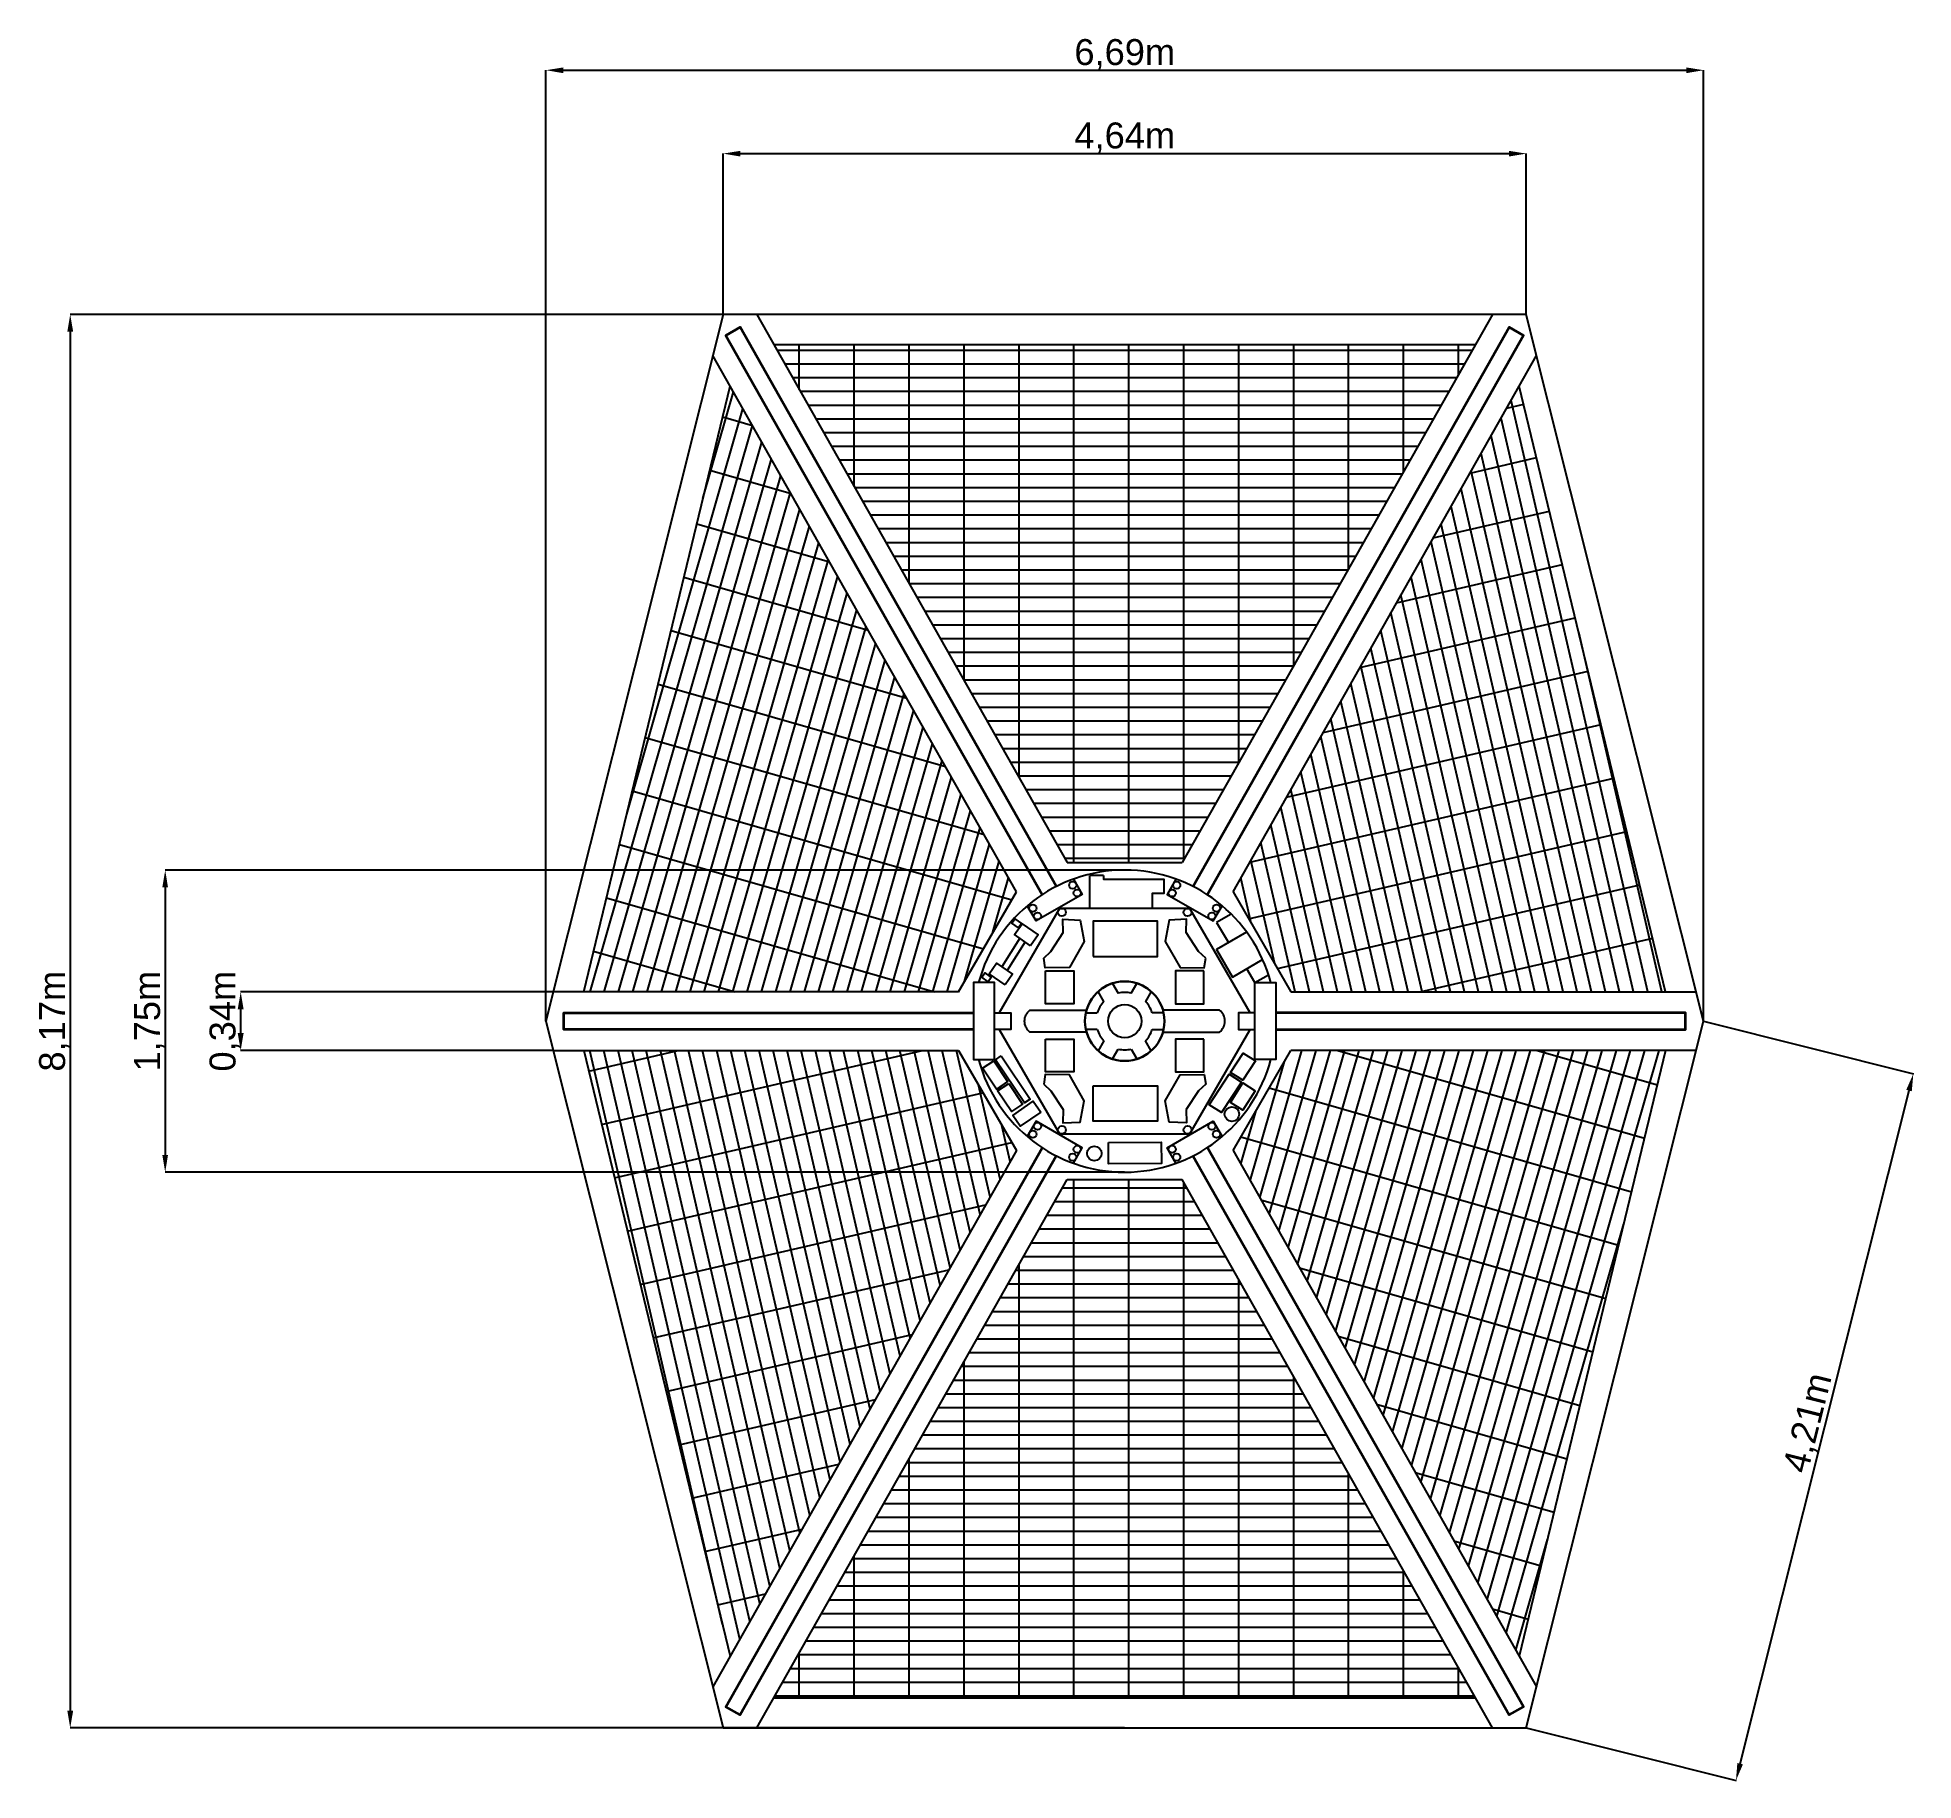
# Model space of a CAD drawing. Header units: millimetres. Extents: x 4829 to 15670, y 2184 to 12259.
import ezdxf

# ---------------------------------------------------------------- set-up
doc = ezdxf.new("R2010")
doc.units = ezdxf.units.MM
doc.layers.add('Layer1', color=255, linetype='Continuous')
for name, color, linetype, lineweight in [('Layer2', 250, 'Continuous', 25), ('Layer3', 250, 'Continuous', 25), ('Layer4', 250, 'Continuous', 25), ('Layer5', 250, 'Continuous', 30), ('Layer6', 250, 'Continuous', 35)]:
    doc.layers.add(name, color=color, linetype=linetype, lineweight=lineweight)
doc.styles.get("Standard").update_dxf_attribs({"font": 'arial.ttf'})
doc.dimstyles.new('ISO-25', dxfattribs={"dimtxt": 150, "dimasz": 100, "dimexe": 1.25, "dimexo": 0.625, "dimtad": 1, "dimlfac": 0.001, "dimtxsty": 'Standard', "dimcen": 2.5, "dimclrd": 5, "dimclre": 5, "dimclrt": 5, "dimadec": 0, "dimazin": 0, "dimtfac": 1, "dimtmove": 0, "dimatfit": 1, "dimfxl": 1, "dimtfillclr": 1, "dimarcsym": 0})

# ---------------------------------------------------------------- blocks, each defined once
blk = doc.blocks.new('*U2')
at = {"layer": 'Layer4'}
blk.add_arc((227, 0), 230, 168.0015, 191.9985, dxfattribs=at)
blk = doc.blocks.new('*U3')
at = {"layer": 'Layer4', "color": 0, "linetype": 'ByBlock', "lineweight": -2, "transparency": 16777216}
for p, rotation in [((10998, 6770), 299.9999999999998), ((11225, 6770), 239.9999999999999), ((11339, 6573), 180), ((10998, 6376), 59.99999999999992), ((11225, 6376), 120)]:
    blk.add_blockref('*U2', p, dxfattribs=dict(at, rotation=rotation))
blk.add_blockref('*U2', (10884, 6573), dxfattribs=at)
blk = doc.blocks.new('*D4')
at = {"color": 5, "lineweight": -2, "transparency": 16777216}
for p, q in [((7767, 6574), (7767, 12071)), ((7867, 12070), (14357, 12070)), ((14457, 6574), (14457, 12071))]:
    blk.add_line(p, q, dxfattribs=at)
at = {"color": 5, "transparency": 16777216}
for points in [[(7867, 12086), (7867, 12053), (7767, 12070)], [(14357, 12086), (14357, 12053), (14457, 12070)]]:
    blk.add_solid(points, dxfattribs=at)
at = {"layer": 'Defpoints', "color": 0, "transparency": 16777216}
for p in [(14457, 12070), (7767, 6573), (14457, 6573)]:
    blk.add_point(p, dxfattribs=at)
at = {"color": 5, "transparency": 16777216, "insert": (11112, 12161), "char_height": 150, "attachment_point": 5}
blk.add_mtext('6,69m', dxfattribs=at)
blk = doc.blocks.new('*D5')
at = {"color": 5, "lineweight": -2, "transparency": 16777216}
for p, q in [((11111, 10658), (5017, 10658)), ((5018, 10558), (5018, 2588)), ((11111, 2488), (5017, 2488))]:
    blk.add_line(p, q, dxfattribs=at)
at = {"color": 5, "transparency": 16777216}
for points in [[(5001, 10558), (5035, 10558), (5018, 10658)], [(5001, 2588), (5035, 2588), (5018, 2488)]]:
    blk.add_solid(points, dxfattribs=at)
at = {"layer": 'Defpoints', "color": 0, "transparency": 16777216}
for p in [(11112, 10658), (5018, 2488), (11112, 2488)]:
    blk.add_point(p, dxfattribs=at)
at = {"color": 5, "transparency": 16777216, "insert": (4927, 6573), "char_height": 150, "attachment_point": 5, "rotation": 90}
blk.add_mtext('8,17m', dxfattribs=at)
blk = doc.blocks.new('*D6')
at = {"color": 5, "lineweight": -2, "transparency": 16777216}
for p, q in [((11111, 7446), (5566, 7446)), ((5567, 7346), (5567, 5800)), ((11111, 5700), (5566, 5700))]:
    blk.add_line(p, q, dxfattribs=at)
at = {"color": 5, "transparency": 16777216}
for points in [[(5550, 7346), (5583, 7346), (5567, 7446)], [(5550, 5800), (5583, 5800), (5567, 5700)]]:
    blk.add_solid(points, dxfattribs=at)
at = {"layer": 'Defpoints', "color": 0, "transparency": 16777216}
for p in [(11112, 7446), (5567, 5700), (11112, 5700)]:
    blk.add_point(p, dxfattribs=at)
at = {"color": 5, "transparency": 16777216, "insert": (5476, 6573), "char_height": 150, "attachment_point": 5, "rotation": 90}
blk.add_mtext('1,75m', dxfattribs=at)
blk = doc.blocks.new('*D7')
at = {"color": 5, "lineweight": -2, "transparency": 16777216}
for p, q in [((8791, 10659), (8791, 11589)), ((8891, 11588), (13332, 11588)), ((13432, 10659), (13432, 11589))]:
    blk.add_line(p, q, dxfattribs=at)
at = {"color": 5, "transparency": 16777216}
for points in [[(8891, 11604), (8891, 11571), (8791, 11588)], [(13332, 11604), (13332, 11571), (13432, 11588)]]:
    blk.add_solid(points, dxfattribs=at)
at = {"layer": 'Defpoints', "color": 0, "transparency": 16777216}
for p in [(13432, 11588), (8791, 10658), (13432, 10658)]:
    blk.add_point(p, dxfattribs=at)
at = {"color": 5, "transparency": 16777216, "insert": (11112, 11679), "char_height": 150, "attachment_point": 5}
blk.add_mtext('4,64m', dxfattribs=at)
blk = doc.blocks.new('*D8')
at = {"color": 5, "lineweight": -2, "transparency": 16777216}
for p, q in [((14457, 6573), (15670, 6269)), ((14668, 2281), (15644, 6172)), ((13432, 2488), (14645, 2184))]:
    blk.add_line(p, q, dxfattribs=at)
at = {"color": 5, "transparency": 16777216}
for points in [[(15628, 6176), (15660, 6168), (15669, 6269)], [(14652, 2285), (14684, 2277), (14644, 2184)]]:
    blk.add_solid(points, dxfattribs=at)
at = {"layer": 'Defpoints', "color": 0, "transparency": 16777216}
for p in [(14457, 6573), (15669, 6269), (13432, 2488)]:
    blk.add_point(p, dxfattribs=at)
at = {"color": 5, "transparency": 16777216, "insert": (15068, 4249), "char_height": 150, "attachment_point": 5, "rotation": 75.9161}
blk.add_mtext('4,21m', dxfattribs=at)
blk = doc.blocks.new('*D9')
at = {"color": 5, "lineweight": -2, "transparency": 16777216}
for p, q in [((7808, 6742), (6002, 6742)), ((6003, 6504), (6003, 6642)), ((7808, 6404), (6002, 6404))]:
    blk.add_line(p, q, dxfattribs=at)
at = {"color": 5, "transparency": 16777216}
for points in [[(5986, 6642), (6020, 6642), (6003, 6742)], [(5986, 6504), (6020, 6504), (6003, 6404)]]:
    blk.add_solid(points, dxfattribs=at)
at = {"layer": 'Defpoints', "color": 0, "transparency": 16777216}
for p in [(6003, 6742), (7809, 6742), (7809, 6404)]:
    blk.add_point(p, dxfattribs=at)
at = {"color": 5, "transparency": 16777216, "insert": (5912, 6573), "char_height": 150, "attachment_point": 5, "rotation": 90}
blk.add_mtext('0,34m', dxfattribs=at)

msp = doc.modelspace()

# ---------------------------------------------------------------- hatches: boundary and pattern name
at = {"layer": 'Layer1', "transparency": 33554687}
h = msp.add_hatch(dxfattribs=at)
h.set_pattern_fill('GRATE', color=256, scale=100)
h.set_pattern_definition([(0, (-2834.36, 847.46), (0, 79.375), []), (90, (-2834.36, 847.46), (-317.5, 2e-14), [])])
h.paths.add_polyline_path([(9083.607, 10485.023), (9885.611, 9067.794), (10778.725, 7489.565), (11444.484, 7489.565), (12337.598, 9067.794), (13139.603, 10485.023)])
h.paths.add_polyline_path([(9885.611, 4078.661), (9083.607, 2661.433), (13139.603, 2661.433), (12337.598, 4078.661), (11444.484, 5656.89), (10778.725, 5656.89)])
h = msp.add_hatch(dxfattribs=at)
h.set_pattern_fill('GRATE', color=256, scale=100, angle=103)
h.set_pattern_definition([(103, (-2834.36, 847.46), (-77.34062, -17.8555), []), (193, (-2834.36, 847.46), (71.422, -309.3625), [])])
h.paths.add_polyline_path([(14237.62, 6742.174), (13391.789, 10244.592), (12631.67, 8901.38), (11737.653, 7321.556), (12072.159, 6742.174)])
h.paths.add_polyline_path([(8831.421, 2901.863), (9591.539, 4245.075), (10485.556, 5824.9), (10151.051, 6404.281), (7985.59, 6404.281)])
h = msp.add_hatch(dxfattribs=at)
h.set_pattern_fill('GRATE', color=256, scale=100, angle=74)
h.set_pattern_definition([(74, (-2834.36, 847.46), (-76.30015, 21.8787), []), (164, (-2834.36, 847.46), (-87.515, -305.2006), [])])
h.paths.add_polyline_path([(12072.159, 6404.281), (11737.653, 5824.9), (12631.67, 4245.075), (13391.789, 2901.863), (14237.62, 6404.281)])
h.paths.add_polyline_path([(10151.051, 6742.174), (10485.556, 7321.556), (9591.539, 8901.38), (8831.421, 10244.592), (7985.59, 6742.174)])

# ---------------------------------------------------------------- linework, layer by layer
at = {"layer": 'Layer2'}
for p, q in [((8791.468, 10658.228), (7766.605, 6573.228)), ((13431.741, 10658.228), (8791.468, 10658.228)), ((14456.605, 6573.228), (13431.741, 10658.228)), ((9083.607, 10485.023), (13139.603, 10485.023)), ((7985.59, 6742.174), (8831.421, 10244.592)), ((14237.62, 6742.174), (13391.789, 10244.592)), ((10778.725, 7489.565), (11444.484, 7489.565)), ((10151.051, 6742.174), (10485.556, 7321.556)), ((11737.653, 7321.556), (12072.159, 6742.174)), ((10151.051, 6742.174), (7808.991, 6742.174)), ((12072.159, 6742.174), (14414.219, 6742.174)), ((7766.605, 6573.228), (8791.468, 2488.228)), ((13431.741, 2488.228), (14456.605, 6573.228)), ((7808.991, 6404.281), (10151.051, 6404.281)), ((7985.59, 6404.281), (8831.421, 2901.863)), ((10151.051, 6404.281), (10485.556, 5824.9)), ((11737.653, 5824.9), (12072.159, 6404.281)), ((14414.219, 6404.281), (12072.159, 6404.281)), ((14237.62, 6404.281), (13391.789, 2901.863)), ((10778.725, 5656.89), (11444.484, 5656.89)), ((9083.607, 2661.433), (13139.603, 2661.433)), ((8791.468, 2488.228), (13431.741, 2488.228))]:
    msp.add_line(p, q, dxfattribs=at)
for points in [[(8985.591, 10658.228), (9885.611, 9067.794), (10778.725, 7489.565)], [(13237.619, 10658.228), (12337.598, 9067.794), (11444.484, 7489.565)], [(10485.556, 7321.556), (9591.539, 8901.38), (8731.841, 10420.56)], [(11737.653, 7321.556), (12631.67, 8901.38), (13491.368, 10420.56)], [(10485.556, 5824.9), (9591.539, 4245.075), (8731.841, 2725.895)], [(11737.653, 5824.9), (12631.67, 4245.075), (13491.368, 2725.895)], [(8985.591, 2488.228), (9885.611, 4078.661), (10778.725, 5656.89)], [(13237.619, 2488.228), (12337.598, 4078.661), (11444.484, 5656.89)]]:
    msp.add_lwpolyline(points, dxfattribs=at)
at = {"layer": 'Layer3'}
for p, q in [((10909.177, 7225.197), (10909.177, 7414.799)), ((10988.691, 7414.799), (10909.177, 7414.799)), ((11726.914, 7192.481), (11642.774, 7143.574)), ((10506.109, 7052.615), (10401.672, 6887.623)), ((11642.774, 7143.574), (11710.53, 7027.008)), ((10537.075, 7031.003), (10432.638, 6866.011)), ((11864.434, 6795.643), (11817.411, 6876.542)), ((11908.455, 6929.462), (11908.558, 6929.522))]:
    msp.add_line(p, q, dxfattribs=at)
for points in [[(10988.691, 7414.799), (10988.691, 7394.277), (11337.411, 7394.277), (11337.411, 7310.351), (11269.401, 7310.351), (11269.401, 7225.197)], [(11249.755, 7225.197), (10889.53, 7225.197)], [(11816.091, 7088.366), (11641.939, 6987.139), (11734.303, 6828.235), (11908.455, 6929.462)], [(11864.222, 6796.009), (11942.358, 6841.426)]]:
    msp.add_lwpolyline(points, dxfattribs=at)
for points in [[(10497.064, 7113.056), (10459.785, 7139.074), (10477.118, 7163.909), (10514.397, 7137.891)], [(10568.041, 7009.392), (10475.143, 7074.227), (10518.336, 7136.115), (10611.234, 7071.28)], [(10322.324, 6801.06), (10285.045, 6827.078), (10302.378, 6851.914), (10339.657, 6825.896)], [(10420.411, 6782.512), (10327.513, 6847.347), (10370.707, 6909.235), (10463.604, 6844.4)], [(10354.826, 6343.499), (10434.785, 6223.585), (10370.572, 6180.767), (10290.613, 6300.681)], [(10397.678, 6371.807), (10565.106, 6121.569), (10532.999, 6100.16), (10365.571, 6350.398)], [(11866.578, 6343.626), (11794.585, 6231.513), (11723.645, 6276.216), (11795.639, 6388.329)], [(10441.452, 6213.288), (10521.411, 6093.374), (10457.198, 6050.556), (10377.239, 6170.47)], [(11785.94, 6221.262), (11671.011, 6045.015), (11600.071, 6089.718), (11715.001, 6265.965)], [(11865.297, 6171.207), (11793.303, 6059.094), (11722.364, 6103.797), (11794.357, 6215.91)], [(10626.623, 6047.43), (10508.18, 5965.309), (10464.204, 6028.735), (10582.648, 6110.856)], [(11017.416, 5871.073), (11322.998, 5872.795), (11323.654, 5749.933), (11018.072, 5748.211)]]:
    msp.add_lwpolyline(points, close=True, dxfattribs=at)
for centre in [(11731.112, 6036.03), (10935.909, 5808.177)]:
    msp.add_circle(centre, 42.161, dxfattribs=at)
for start, end in [(14.7605017, 165.2394983), (194.7605017, 345.2394983)]:
    msp.add_arc((11111.605, 6573.228), 872.973, start, end, dxfattribs=at)
at = {"layer": 'Layer4'}
for p, q in [((10990.904, 6686.763), (10957.874, 6743.971)), ((11040.602, 6791.734), (11073.631, 6734.525)), ((11149.579, 6734.525), (11182.608, 6791.734)), ((11265.335, 6743.971), (11232.306, 6686.763)), ((10886.871, 6620.99), (10952.93, 6620.99)), ((11336.338, 6620.99), (11270.28, 6620.99)), ((10952.93, 6525.465), (10886.871, 6525.465)), ((11270.28, 6525.465), (11336.338, 6525.465)), ((10990.904, 6459.692), (10957.874, 6402.484)), ((11040.602, 6354.721), (11073.631, 6411.93)), ((11149.579, 6411.93), (11182.608, 6354.721)), ((11265.335, 6402.484), (11232.306, 6459.692))]:
    msp.add_line(p, q, dxfattribs=at)
for points in [[(10815.209, 7394.343), (10866.135, 7306.137), (10599.621, 7152.266), (10548.695, 7240.471)], [(11408, 7394.343), (11357.074, 7306.137), (11623.588, 7152.266), (11674.514, 7240.471)], [(11836.859, 6620.99), (11488.02, 7225.197), (10735.19, 7225.197), (10386.351, 6620.99)], [(10643.657, 6938.105), (10685.654, 6975.41), (10756.316, 7084.659), (10754.316, 7161.932), (10854.414, 7156.882), (10878.269, 7034.024), (10791.647, 6883.481), (10651.657, 6882.149), (10643.657, 6938.105)], [(11579.552, 6938.105), (11537.555, 6975.41), (11466.894, 7084.659), (11468.893, 7161.932), (11368.795, 7156.882), (11344.94, 7034.024), (11431.563, 6883.481), (11571.553, 6882.149), (11579.552, 6938.105)], [(10358.775, 6620.99), (10453.999, 6620.99), (10453.999, 6525.465), (10358.775, 6525.465)], [(11864.434, 6620.99), (11769.21, 6620.99), (11769.21, 6525.465), (11864.434, 6525.465)], [(10386.351, 6525.465), (10735.19, 5921.258), (11488.02, 5921.258), (11836.859, 6525.465)], [(10643.657, 6208.35), (10685.654, 6171.045), (10756.316, 6061.797), (10754.316, 5984.523), (10854.414, 5989.573), (10878.269, 6112.432), (10791.647, 6262.974), (10651.657, 6264.307), (10643.657, 6208.35)], [(11579.552, 6208.35), (11537.555, 6171.045), (11466.894, 6061.797), (11468.893, 5984.523), (11368.795, 5989.573), (11344.94, 6112.432), (11431.563, 6262.974), (11571.553, 6264.307), (11579.552, 6208.35)], [(10815.209, 5752.112), (10866.135, 5840.318), (10599.621, 5994.19), (10548.695, 5905.984)], [(11408, 5752.112), (11357.074, 5840.318), (11623.588, 5994.19), (11674.514, 5905.984)]]:
    msp.add_lwpolyline(points, dxfattribs=at)
for points in [[(10928.969, 6946.745), (11300.657, 6946.745), (11300.657, 7151.2), (10928.969, 7151.2)], [(10653.767, 6863.182), (10817.748, 6863.182), (10817.748, 6673.613), (10653.767, 6673.613)], [(11569.442, 6863.182), (11405.461, 6863.182), (11405.461, 6673.613), (11569.442, 6673.613)], [(10358.775, 6573.228), (10358.775, 6795.643), (10238.632, 6795.643), (10238.632, 6573.228), (10238.632, 6350.812), (10358.775, 6350.812)], [(11864.434, 6573.228), (11864.434, 6795.643), (11984.577, 6795.643), (11984.577, 6573.228), (11984.577, 6350.812), (11864.434, 6350.812)], [(10653.767, 6469.584), (10817.748, 6469.584), (10817.748, 6280.014), (10653.767, 6280.014)], [(11569.442, 6469.584), (11405.461, 6469.584), (11405.461, 6280.014), (11569.442, 6280.014)], [(10928.969, 6199.71), (11300.657, 6199.71), (11300.657, 5995.255), (10928.969, 5995.255)]]:
    msp.add_lwpolyline(points, close=True, dxfattribs=at)
for points in [[(10890.917, 6509.328), (10563.889, 6509.328, -0.483853834), (10563.889, 6637.128), (10890.917, 6637.128)], [(11332.293, 6509.328), (11659.32, 6509.328, 0.483853834), (11659.32, 6637.128), (11332.293, 6637.128)]]:
    msp.add_lwpolyline(points, format="xyb", dxfattribs=at)
for centre, radius in [((10811.272, 7359.268), 20.948), ((11411.938, 7359.268), 20.948), ((10837.52, 7313.805), 20.948), ((11385.69, 7313.805), 20.948), ((10581.041, 7226.343), 20.948), ((10607.288, 7180.881), 20.948), ((10748.466, 7202.202), 22.995), ((11474.743, 7202.202), 22.995), ((11615.921, 7180.881), 20.948), ((11642.169, 7226.343), 20.948), ((11111.605, 6573.228), 96.124), ((10607.288, 5965.574), 20.948), ((10748.466, 5944.253), 22.995), ((11474.743, 5944.253), 22.995), ((11615.921, 5965.574), 20.948), ((10581.041, 5920.112), 20.948), ((11642.169, 5920.112), 20.948), ((10811.272, 5787.188), 20.948), ((10837.52, 5832.65), 20.948), ((11385.69, 5832.65), 20.948), ((11411.938, 5787.188), 20.948)]:
    msp.add_circle(centre, radius, dxfattribs=at)
for start, end in [(76.7522685, 103.2477315), (136.7522685, 163.2477315), (16.7522685, 43.2477315), (196.7522685, 223.2477315), (316.7522685, 343.2477315), (256.7522685, 283.2477315)]:
    msp.add_arc((11111.605, 6573.228), 165.708, start, end, dxfattribs=at)
at = {"layer": 'Layer5'}
msp.add_circle((11111.605, 6573.228), 229.753, dxfattribs=at)
at = {"layer": 'Layer6'}
for points in [[(10716.482, 7353.125), (8889.342, 10583.829), (8806.615, 10536.067), (10633.755, 7305.363)], [(11506.727, 7353.125), (13333.868, 10583.829), (13416.595, 10536.067), (11589.455, 7305.363)], [(10238.632, 6525.465), (7870.38, 6525.465), (7870.38, 6620.99), (10238.632, 6620.99)], [(11984.577, 6525.465), (14352.83, 6525.465), (14352.83, 6620.99), (11984.577, 6620.99)], [(10716.482, 5793.33), (8889.342, 2562.626), (8806.615, 2610.389), (10633.755, 5841.092)], [(11506.727, 5793.33), (13333.868, 2562.626), (13416.595, 2610.389), (11589.455, 5841.092)]]:
    msp.add_lwpolyline(points, dxfattribs=at)

# ---------------------------------------------------------------- block references
at = {"layer": 'Layer4'}
msp.add_blockref('*U3', (0, 0), dxfattribs=at)

# ---------------------------------------------------------------- dimensions: what is measured, and where the dimension line sits
at = {"color": 0}
dim = msp.add_linear_dim(base=(14456.605, 12069.83), p1=(7766.605, 6573.228), p2=(14456.605, 6573.228), dimstyle='ISO-25', override={"dimpost": 'm'}, dxfattribs=at)
dim.commit()
dim.dimension.update_dxf_attribs({"geometry": '*D4', "text_midpoint": (11111.605, 12069.83), "dimtype": 160})
dim = msp.add_linear_dim(base=(13431.741, 11587.795), p1=(8791.468, 10658.228), p2=(13431.741, 10658.228), dimstyle='ISO-25', override={"dimpost": 'm'}, dxfattribs=at)
dim.commit()
dim.dimension.update_dxf_attribs({"geometry": '*D7', "text_midpoint": (11111.605, 11678.563)})
for base, p1, p2, picture, middle in [((5018.165, 2488.228), (11111.605, 10658.228), (11111.605, 2488.228), '*D5', (5018.165, 6573.228)), ((5566.798, 5700.255), (11111.605, 7446.2), (11111.605, 5700.255), '*D6', (5566.798, 6573.228)), ((6003.12, 6742.174), (7808.991, 6404.281), (7808.991, 6742.174), '*D9', (6003.12, 6573.228))]:
    dim = msp.add_linear_dim(base=base, p1=p1, p2=p2, angle=90, dimstyle='ISO-25', override={"dimpost": 'm'}, dxfattribs=at)
    dim.commit()
    dim.dimension.update_dxf_attribs({"geometry": picture, "text_midpoint": middle, "dimtype": 160})
dim = msp.add_aligned_dim(p1=(13431.741, 2488.228), p2=(14456.605, 6573.228), distance=-1249.519, dimstyle='ISO-25', override={"dimpost": 'm'}, dxfattribs=at)
dim.commit()
dim.dimension.update_dxf_attribs({"geometry": '*D8', "text_midpoint": (15068.092, 4248.754)})

doc.saveas('drawing.dxf')
